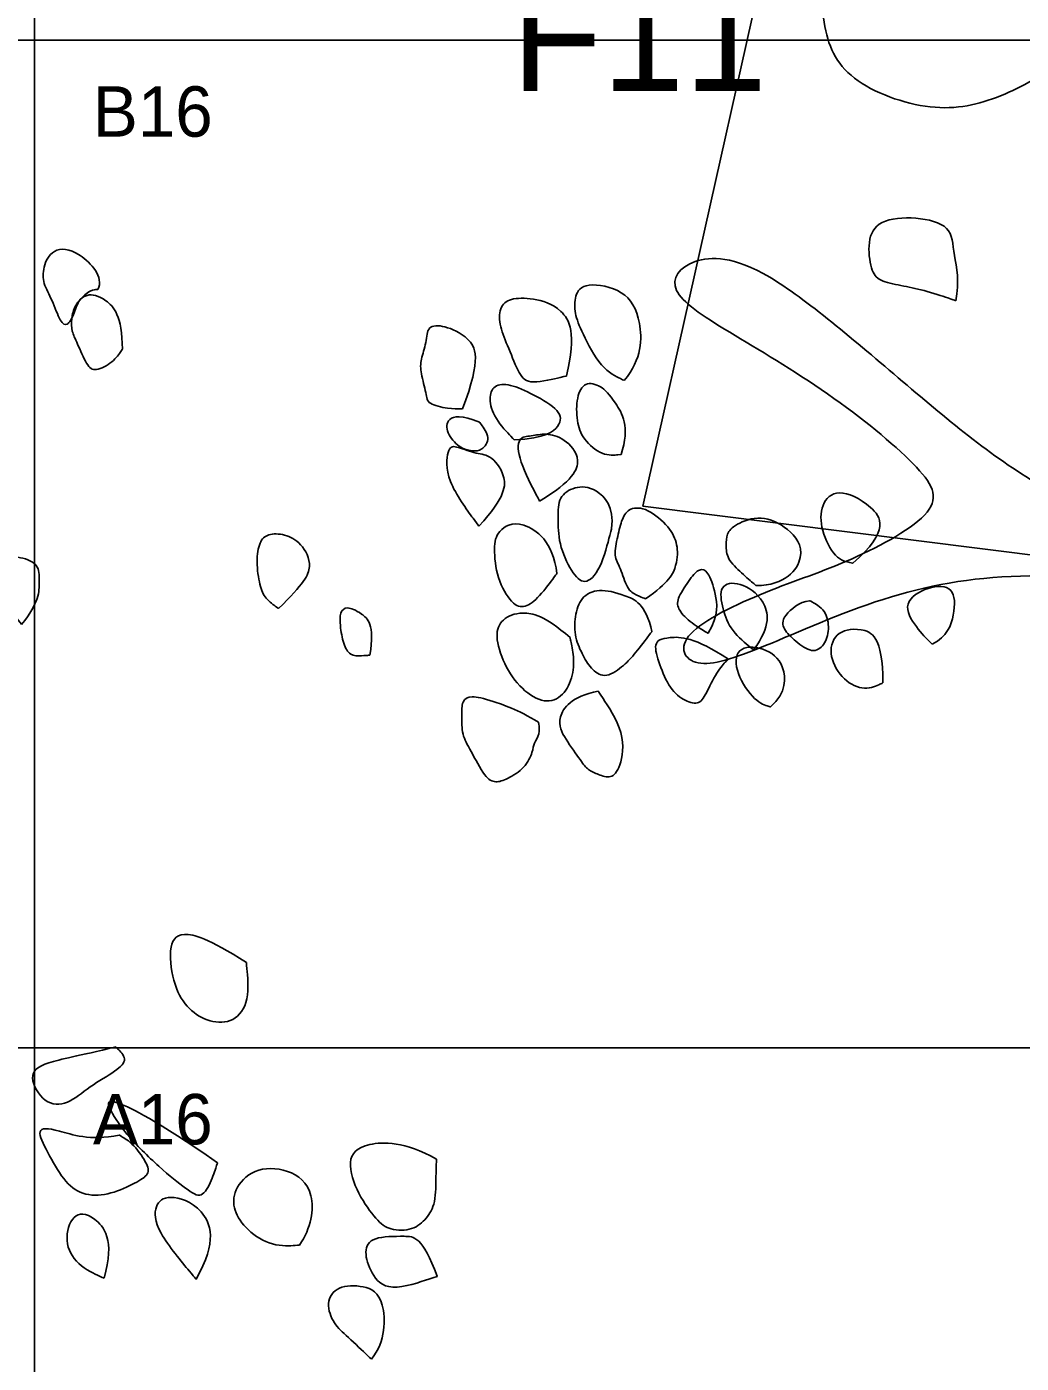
# Model space of a CAD drawing. Extents: x -0.1 to 21.1, y -1.4 to 23.5.
# Drawn here: x 10.992 to 11.98, y 2.687 to 4.013 of the extents above; entities that cross this region are included whole.
import ezdxf

# ---------------------------------------------------------------- set-up
doc = ezdxf.new("R2010")
doc.units = 0
for name, color, linetype in [('Limestone Cobbles', 7, 'Continuous'), ('Postholes', 7, 'Continuous'), ('Quadrat IDs', 7, 'Continuous'), ('Quadrat Outlines', 7, 'Continuous'), ('Structure Outlines', 7, 'Continuous'), ('Tree Roots', 7, 'Continuous')]:
    doc.layers.add(name, color=color, linetype=linetype)

msp = doc.modelspace()

# ---------------------------------------------------------------- linework, layer by layer
at = {"layer": 'Limestone Cobbles'}
for points in [[(11.915, 3.7415), (11.9191, 3.7604), (11.9119, 3.7891), (11.9119, 3.8162), (11.8757, 3.8255), (11.8372, 3.8221), (11.8268, 3.8008), (11.8307, 3.771), (11.8383, 3.761), (11.8607, 3.7565), (11.8822, 3.7524), (11.9113, 3.743), (11.915, 3.7415), (11.915, 3.7415), (11.915, 3.7415)], [(11.0631, 3.7528), (11.0692, 3.7648), (11.0432, 3.7937), (11.0171, 3.7937), (11.0082, 3.7744), (11.0082, 3.7585), (11.0178, 3.7428), (11.0258, 3.7191), (11.0328, 3.716), (11.0389, 3.727), (11.0436, 3.743), (11.0565, 3.7524), (11.0631, 3.7528), (11.0631, 3.7528), (11.0631, 3.7528)], [(11.5858, 3.6623), (11.6036, 3.6841), (11.6036, 3.7241), (11.587, 3.7531), (11.5455, 3.7604), (11.5362, 3.7467), (11.5362, 3.7289), (11.5431, 3.7112), (11.5624, 3.6736), (11.5858, 3.6623), (11.5858, 3.6623), (11.5858, 3.6623)], [(11.0873, 3.6933), (11.0873, 3.7266), (11.0697, 3.7454), (11.0512, 3.7496), (11.0395, 3.737), (11.0367, 3.7234), (11.0367, 3.7109), (11.0421, 3.7008), (11.0522, 3.6764), (11.0599, 3.6708), (11.0784, 3.6802), (11.0873, 3.6933), (11.0873, 3.6933), (11.0873, 3.6933)], [(11.5285, 3.6668), (11.5386, 3.7096), (11.5241, 3.7362), (11.4946, 3.7443), (11.4716, 3.7443), (11.4615, 3.735), (11.4615, 3.716), (11.4708, 3.6951), (11.4817, 3.6672), (11.491, 3.658), (11.5285, 3.6668), (11.5285, 3.6668), (11.5285, 3.6668)], [(11.4252, 3.6341), (11.4446, 3.6854), (11.4313, 3.7067), (11.4063, 3.7172), (11.3897, 3.7172), (11.3897, 3.6999), (11.3833, 3.6829), (11.3833, 3.6704), (11.3897, 3.6482), (11.3897, 3.639), (11.4115, 3.6341), (11.4252, 3.6341), (11.4252, 3.6341), (11.4252, 3.6341)], [(11.4765, 3.6034), (11.5077, 3.6051), (11.5234, 3.6174), (11.5234, 3.6323), (11.4952, 3.6489), (11.4715, 3.6595), (11.4558, 3.658), (11.4508, 3.6451), (11.4563, 3.6248), (11.4765, 3.6034), (11.4765, 3.6034), (11.4765, 3.6034)], [(11.5826, 3.5889), (11.5919, 3.6164), (11.5749, 3.6446), (11.5628, 3.6575), (11.5463, 3.6616), (11.5382, 3.6466), (11.5382, 3.6212), (11.5443, 3.6043), (11.564, 3.5869), (11.5826, 3.5889), (11.5826, 3.5889), (11.5826, 3.5889)], [(11.442, 3.6209), (11.424, 3.6286), (11.4088, 3.6254), (11.4088, 3.6105), (11.4219, 3.595), (11.4351, 3.5922), (11.4441, 3.5922), (11.4539, 3.6052), (11.442, 3.6209), (11.442, 3.6209), (11.442, 3.6209)], [(11.5017, 3.5426), (11.5348, 3.5626), (11.5452, 3.5854), (11.5258, 3.6054), (11.5075, 3.6105), (11.4934, 3.6068), (11.4798, 3.6068), (11.4798, 3.5847), (11.5017, 3.5426), (11.5017, 3.5426), (11.5017, 3.5426)], [(11.4414, 3.5178), (11.4684, 3.547), (11.4684, 3.5702), (11.4519, 3.5894), (11.4375, 3.5894), (11.4169, 3.5982), (11.4105, 3.5957), (11.4068, 3.5648), (11.4414, 3.5178), (11.4414, 3.5178), (11.4414, 3.5178)], [(11.5732, 3.5156), (11.5758, 3.5373), (11.5569, 3.5574), (11.5362, 3.5574), (11.5201, 3.5472), (11.5201, 3.5268), (11.5201, 3.5008), (11.5335, 3.4713), (11.5462, 3.4584), (11.5622, 3.473), (11.5732, 3.5156), (11.5732, 3.5156), (11.5732, 3.5156)], [(11.8127, 3.481), (11.8506, 3.5136), (11.8311, 3.5406), (11.7966, 3.556), (11.7805, 3.5399), (11.7805, 3.514), (11.7951, 3.4848), (11.8127, 3.481), (11.8127, 3.481), (11.8127, 3.481)], [(11.6069, 3.4457), (11.6303, 3.4617), (11.639, 3.48), (11.639, 3.4999), (11.6315, 3.5165), (11.6084, 3.5364), (11.5906, 3.5364), (11.5833, 3.5255), (11.5794, 3.508), (11.5748, 3.4873), (11.5821, 3.4773), (11.5882, 3.4547), (11.5986, 3.4488), (11.6069, 3.4457), (11.6069, 3.4457), (11.6069, 3.4457)], [(11.5189, 3.4707), (11.5153, 3.5023), (11.4814, 3.5273), (11.4591, 3.5127), (11.4559, 3.4977), (11.4588, 3.4658), (11.4744, 3.4393), (11.487, 3.4361), (11.5011, 3.4468), (11.5189, 3.4707), (11.5189, 3.4707), (11.5189, 3.4707)], [(11.7167, 3.4588), (11.7456, 3.4588), (11.7704, 3.4899), (11.7486, 3.5169), (11.7216, 3.5296), (11.695, 3.5195), (11.6871, 3.5101), (11.6871, 3.4989), (11.6871, 3.4858), (11.7025, 3.4708), (11.7167, 3.4588), (11.7167, 3.4588), (11.7167, 3.4588)], [(11.2425, 3.4361), (11.2673, 3.4605), (11.2779, 3.4782), (11.2649, 3.5017), (11.2486, 3.5104), (11.2314, 3.5104), (11.2232, 3.5027), (11.22, 3.4832), (11.2237, 3.4578), (11.2287, 3.4459), (11.2425, 3.4361), (11.2425, 3.4361), (11.2425, 3.4361)], [(10.9873, 3.4202), (11.0048, 3.442), (11.0048, 3.465), (11.0048, 3.4797), (10.987, 3.4878), (10.9634, 3.4878), (10.9587, 3.4725), (10.9668, 3.4461), (10.9873, 3.4202), (10.9873, 3.4202), (10.9873, 3.4202)], [(11.6691, 3.4115), (11.68, 3.43), (11.6764, 3.4523), (11.6691, 3.4738), (11.6605, 3.4762), (11.6518, 3.4667), (11.6382, 3.4463), (11.6382, 3.4363), (11.6498, 3.4229), (11.6691, 3.4115), (11.6691, 3.4115), (11.6691, 3.4115)], [(11.7142, 3.395), (11.732, 3.4191), (11.7261, 3.4461), (11.7001, 3.4634), (11.6792, 3.4599), (11.6833, 3.4354), (11.6913, 3.4137), (11.7142, 3.395), (11.7142, 3.395), (11.7142, 3.395)], [(11.6132, 3.4131), (11.6072, 3.4406), (11.585, 3.4501), (11.56, 3.4564), (11.5422, 3.4476), (11.5364, 3.4282), (11.5364, 3.407), (11.5449, 3.3888), (11.5536, 3.3744), (11.5675, 3.3661), (11.5865, 3.3802), (11.596, 3.3907), (11.6132, 3.4131), (11.6132, 3.4131), (11.6132, 3.4131)], [(11.8916, 3.4007), (11.9066, 3.4082), (11.9144, 3.4303), (11.9144, 3.4588), (11.8878, 3.4588), (11.8605, 3.4419), (11.8758, 3.4164), (11.8916, 3.4007), (11.8916, 3.4007), (11.8916, 3.4007)], [(11.3332, 3.3898), (11.3382, 3.4204), (11.3234, 3.4326), (11.3099, 3.4386), (11.3033, 3.4326), (11.3033, 3.4199), (11.3067, 3.4001), (11.3131, 3.389), (11.3255, 3.389), (11.3332, 3.3898), (11.3332, 3.3898), (11.3332, 3.3898)], [(11.7698, 3.4438), (11.7597, 3.4427), (11.7417, 3.4276), (11.7431, 3.4158), (11.7554, 3.4036), (11.7727, 3.391), (11.7848, 3.3991), (11.7899, 3.4149), (11.7864, 3.4351), (11.7698, 3.4438), (11.7698, 3.4438), (11.7698, 3.4438)], [(11.5319, 3.4073), (11.5063, 3.4293), (11.4827, 3.4341), (11.4637, 3.4258), (11.4569, 3.4103), (11.4655, 3.3807), (11.4837, 3.3549), (11.507, 3.3409), (11.5258, 3.3488), (11.5357, 3.3696), (11.5357, 3.3913), (11.5319, 3.4073), (11.5319, 3.4073), (11.5319, 3.4073)], [(11.8427, 3.3623), (11.8427, 3.4084), (11.8194, 3.4185), (11.7939, 3.4125), (11.7883, 3.3885), (11.8033, 3.3638), (11.825, 3.354), (11.8427, 3.3623), (11.8427, 3.3623), (11.8427, 3.3623)], [(11.6892, 3.3857), (11.6557, 3.4081), (11.626, 3.4081), (11.6141, 3.4025), (11.6204, 3.3809), (11.6309, 3.3558), (11.6464, 3.3434), (11.661, 3.3402), (11.6676, 3.3527), (11.6793, 3.3763), (11.6892, 3.3857), (11.6892, 3.3857), (11.6892, 3.3857)], [(11.7311, 3.3385), (11.7468, 3.3528), (11.7468, 3.3817), (11.7243, 3.3985), (11.6958, 3.3985), (11.6958, 3.3719), (11.7161, 3.3427), (11.7311, 3.3385), (11.7311, 3.3385), (11.7311, 3.3385)], [(11.5005, 3.3232), (11.4792, 3.3361), (11.4521, 3.3452), (11.4331, 3.3503), (11.4243, 3.3444), (11.4243, 3.3303), (11.4243, 3.3105), (11.4326, 3.2966), (11.4478, 3.2672), (11.4579, 3.2629), (11.4691, 3.2662), (11.4876, 3.2776), (11.4954, 3.2948), (11.4954, 3.3022), (11.5025, 3.311), (11.5005, 3.3232), (11.5005, 3.3232), (11.5005, 3.3232)], [(11.56, 3.3539), (11.5329, 3.3488), (11.5169, 3.3258), (11.5268, 3.3071), (11.5438, 3.2835), (11.5493, 3.2759), (11.56, 3.2713), (11.5726, 3.2668), (11.5818, 3.2769), (11.5881, 3.3116), (11.56, 3.3539), (11.56, 3.3539), (11.56, 3.3539)], [(11.2105, 3.0849), (11.1726, 3.1084), (11.1437, 3.118), (11.1323, 3.1), (11.1383, 3.0603), (11.1528, 3.0374), (11.1738, 3.0248), (11.1985, 3.0248), (11.2141, 3.0458), (11.2105, 3.0849), (11.2105, 3.0849), (11.2105, 3.0849)], [(11.0807, 3.0009), (11.0434, 2.9919), (11.0079, 2.9859), (10.9929, 2.9727), (11.0097, 2.9432), (11.0332, 2.9432), (11.0542, 2.9618), (11.0825, 2.9775), (11.0933, 2.9889), (11.0807, 3.0009), (11.0807, 3.0009), (11.0807, 3.0009)], [(11.1818, 2.8861), (11.1198, 2.9288), (11.0723, 2.9522), (11.0723, 2.9426), (11.0885, 2.9161), (11.1252, 2.88), (11.1523, 2.859), (11.1661, 2.8494), (11.1763, 2.8686), (11.1818, 2.8861), (11.1818, 2.8861), (11.1818, 2.8861)], [(11.0842, 2.9135), (11.0547, 2.9075), (11.0192, 2.9207), (11.0006, 2.9207), (11.0126, 2.8972), (11.0288, 2.8678), (11.0469, 2.8533), (11.0728, 2.8533), (11.0986, 2.8648), (11.1137, 2.8738), (11.1137, 2.8828), (11.0986, 2.9051), (11.0842, 2.9135), (11.0842, 2.9135), (11.0842, 2.9135)], [(11.3993, 2.8897), (11.3674, 2.9071), (11.3253, 2.9071), (11.3091, 2.8891), (11.3211, 2.8542), (11.3403, 2.8283), (11.3524, 2.8187), (11.3764, 2.8187), (11.3897, 2.8307), (11.3987, 2.8451), (11.3987, 2.8752), (11.3993, 2.8897), (11.3993, 2.8897), (11.3993, 2.8897)], [(11.2633, 2.8042), (11.2748, 2.8211), (11.2808, 2.859), (11.2525, 2.8812), (11.2164, 2.8812), (11.1972, 2.8584), (11.1972, 2.8391), (11.2104, 2.8187), (11.2363, 2.8024), (11.2633, 2.8042), (11.2633, 2.8042), (11.2633, 2.8042)], [(11.1605, 2.7704), (11.1821, 2.8083), (11.1683, 2.8444), (11.1316, 2.8552), (11.119, 2.8444), (11.119, 2.8203), (11.1605, 2.7704), (11.1605, 2.7704), (11.1605, 2.7704)], [(11.0693, 2.7714), (11.0801, 2.8099), (11.0578, 2.8364), (11.0374, 2.8364), (11.029, 2.8081), (11.0416, 2.784), (11.0693, 2.7714), (11.0693, 2.7714), (11.0693, 2.7714)], [(11.4001, 2.7733), (11.3851, 2.813), (11.3688, 2.813), (11.3346, 2.813), (11.3267, 2.7986), (11.334, 2.7763), (11.3502, 2.7565), (11.4001, 2.7733), (11.4001, 2.7733), (11.4001, 2.7733)], [(11.3346, 2.6912), (11.349, 2.7086), (11.349, 2.7543), (11.3273, 2.7645), (11.3003, 2.7645), (11.2888, 2.7471), (11.2973, 2.7254), (11.3099, 2.7146), (11.3346, 2.6912), (11.3346, 2.6912), (11.3346, 2.6912)]]:
    msp.add_open_spline(points, degree=3, dxfattribs=at)
at = {"layer": 'Postholes'}
msp.add_open_spline([(12.0352, 4.1409), (11.9855, 4.1852), (11.9631, 4.1798), (11.9482, 4.1815), (11.9259, 4.1944), (11.887, 4.1869), (11.8908, 4.1719), (11.89, 4.1574), (11.8643, 4.1391), (11.8349, 4.1267), (11.8107, 4.1383), (11.8008, 4.1497), (11.7805, 4.0954), (11.7805, 4.0131), (11.803, 3.9589), (11.8938, 3.9258), (11.9599, 3.9413), (12.0239, 3.9786), (12.0577, 4.0187), (12.0661, 4.0679), (12.0666, 4.0829), (12.0542, 4.0883), (12.0374, 4.109), (12.0347, 4.1236), (12.0352, 4.1409), (12.0352, 4.1409), (12.0352, 4.1409)], degree=3, dxfattribs=at)
at = {"layer": 'Quadrat Outlines'}
for p, q in [((11, 5), (11, 2)), ((17, 4), (9.9973, 4)), ((17, 3), (10, 3))]:
    msp.add_line(p, q, dxfattribs=at)
at = {"layer": 'Structure Outlines'}
for q in [(12.8616, 9.1394), (14.6055, 3.16)]:
    msp.add_line((11.6041, 3.5377), q, dxfattribs=at)
at = {"layer": 'Tree Roots'}
msp.add_open_spline([(13.8626, 3.0208), (13.8178, 3.0656), (13.7404, 3.1136), (13.7071, 3.2581), (13.6668, 3.427), (13.6668, 3.6349), (13.6579, 3.8173), (13.6374, 3.9401), (13.6041, 4.1557), (13.5869, 4.3393), (13.5645, 4.5913), (13.5728, 4.7314), (13.6112, 4.9675), (13.6282, 5.0472), (13.6084, 5.036), (13.5523, 5.0372), (13.5261, 5.0391), (13.4669, 5.0564), (13.4845, 5.0122), (13.5088, 4.9374), (13.4954, 4.8056), (13.4954, 4.5939), (13.505, 4.4691), (13.5203, 4.2312), (13.5498, 4.0571), (13.5728, 3.9062), (13.5869, 3.7891), (13.5939, 3.5895), (13.5843, 3.4507), (13.5843, 3.411), (13.6144, 3.3119), (13.6323, 3.1916), (13.6233, 3.1462), (13.5837, 3.1532), (13.5651, 3.143), (13.5651, 3.1775), (13.5651, 3.2658), (13.5408, 3.3496), (13.4551, 3.4392), (13.4839, 3.3976), (13.5152, 3.3451), (13.5408, 3.2824), (13.5472, 3.2114), (13.5472, 3.1328), (13.5139, 3.1014), (13.5012, 3.0944), (13.5012, 3.1264), (13.4736, 3.2383), (13.4402, 3.2934), (13.3675, 3.3662), (13.3208, 3.4168), (13.3028, 3.498), (13.2875, 3.498), (13.2875, 3.4737), (13.2996, 3.4053), (13.3284, 3.372), (13.3623, 3.349), (13.4071, 3.3016), (13.4385, 3.2652), (13.4685, 3.1756), (13.4794, 3.1289), (13.4858, 3.0854), (13.4442, 3.063), (13.3777, 3.1232), (13.2638, 3.2293), (13.1743, 3.2984), (13.1576, 3.4302), (13.132, 3.5236), (13.132, 3.6273), (13.1768, 3.768), (13.1768, 3.8358), (13.0847, 4), (13.0847, 3.9343), (13.1128, 3.8409), (13.0796, 3.6682), (13.0867, 3.5594), (13.1026, 3.4763), (13.1026, 3.3547), (13.1233, 3.27), (13.0591, 3.3381), (13.0194, 3.4545), (12.9747, 3.4916), (13, 3.4238), (13.0527, 3.2946), (13, 3.292), (13, 3.2946), (12.9607, 3.2913), (12.9157, 3.2954), (12.8142, 3.3168), (12.7175, 3.3675), (12.5768, 3.443), (12.428, 3.4597), (12.1507, 3.4968), (12, 3.5454), (11.8641, 3.6592), (11.717, 3.7859), (11.6492, 3.7859), (11.6236, 3.7526), (11.6824, 3.7143), (11.7899, 3.6516), (11.8846, 3.5735), (11.9063, 3.5339), (11.8092, 3.4808), (11.7287, 3.4555), (11.6326, 3.4095), (11.6517, 3.3726), (11.7157, 3.3931), (11.8424, 3.4507), (11.9729, 3.475), (12.1417, 3.4584), (12.3772, 3.4149), (12.5528, 3.3996), (12.6638, 3.3445), (12.7482, 3.2946), (12.8071, 3.2562), (12.9286, 3.2562), (13.0706, 3.2562), (13.1781, 3.1974), (13.2638, 3.1475), (13.3444, 3.0643), (13.3956, 3.0221), (13.3316, 2.9863), (13.2753, 2.9223), (13.1755, 3.0118), (13.0143, 3.0118), (12.7226, 2.8865), (12.5307, 2.7841), (12.262, 2.6792), (12.0829, 2.6203), (11.9294, 2.6638), (11.7707, 2.628), (11.7707, 2.5973), (11.8219, 2.6255), (11.9217, 2.6255), (12.0803, 2.5768), (12.2441, 2.6152), (12.5691, 2.738), (12.7917, 2.8532), (12.9171, 2.9274), (13.0681, 2.9786), (13.1499, 2.9402), (13.2165, 2.8174), (13.1448, 2.6997), (13.1448, 2.5717), (13.0527, 2.4796), (12.9504, 2.4105), (12.9862, 2.4105), (13.0937, 2.4105), (13.0297, 2.3337), (12.9631, 2.2519), (12.9964, 2.2135), (13.1064, 2.3056), (13.1832, 2.4284), (13.219, 2.6331), (13.3009, 2.738), (13.4263, 2.7969), (13.48, 2.7969), (13.5568, 2.756), (13.6848, 2.692), (13.7487, 2.692), (13.805, 2.5794), (13.869, 2.39), (13.9534, 2.2263), (14.1044, 2.1009), (14.1556, 2.0344), (14.2119, 2.0344), (14.1633, 2.1521), (14.0123, 2.3184), (13.9074, 2.5282), (13.8613, 2.7073), (13.8255, 2.7457), (13.892, 2.8302), (13.9227, 2.9018), (13.8868, 2.9709), (13.8868, 2.9973), (13.8626, 3.0208), (13.8626, 3.0208), (13.8626, 3.0208)], degree=3, dxfattribs=at)

# ---------------------------------------------------------------- texts
at = {"layer": 'Quadrat IDs'}
for s, p in [('B16', (11.0581, 3.9043)), ('A16', (11.0581, 2.9043))]:
    msp.add_text(s, height=0.05, dxfattribs=at).set_placement(p)
at = {"layer": 'Quadrat Outlines'}
msp.add_text('F11', height=0.11, dxfattribs=at).set_placement((11.4738, 3.9495))

doc.saveas('drawing.dxf')
